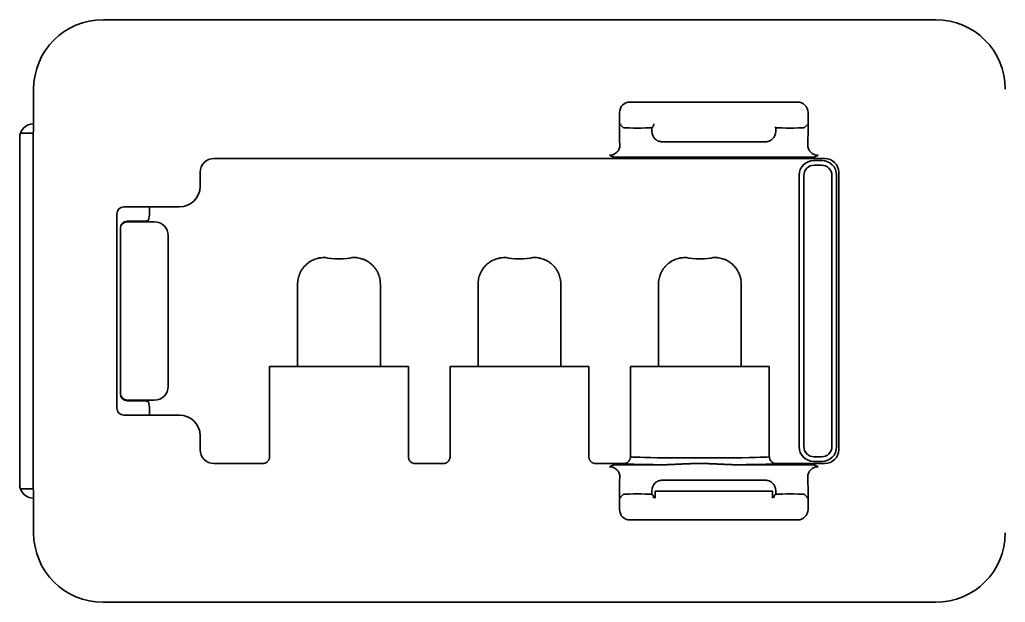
# Model space of a CAD drawing. Extents: x 5997 to 10491, y -672 to 3388.
# Drawn here: x 9086.1 to 9157.1, y 2475.5 to 2517.5 of the extents above; entities that cross this region are included whole.
import ezdxf

# ---------------------------------------------------------------- set-up
doc = ezdxf.new("R2010")
doc.units = 0
doc.header["$LTSCALE"] = 5
doc.layers.add('1', color=7, linetype='CONTINUOUS', true_color=0xffffff)

msp = doc.modelspace()

# ---------------------------------------------------------------- linework, layer by layer
at = {"layer": '1', "color": 7, "linetype": 'Continuous', "lineweight": 35}
for p, q in [((9092.073, 2517.526), (9152.073, 2517.526)), ((9087.073, 2509.736), (9087.073, 2512.526)), ((9130.033, 2511.588), (9142.112, 2511.588)), ((9129.284, 2509.253), (9129.284, 2510.839)), ((9142.862, 2510.839), (9142.862, 2509.253)), ((9129.354, 2509.937), (9129.348, 2510.026)), ((9129.354, 2509.937), (9129.548, 2509.743)), ((9142.791, 2509.937), (9142.598, 2509.743)), ((9086.127, 2509.35), (9087.038, 2509.35)), ((9087.038, 2509.35), (9087.066, 2509.49)), ((9087.038, 2483.702), (9087.038, 2509.35)), ((9130.297, 2509.718), (9130.861, 2509.718)), ((9131.679, 2509.789), (9131.61, 2509.743)), ((9131.61, 2509.743), (9131.61, 2509.476)), ((9140.536, 2509.743), (9140.466, 2509.789)), ((9140.536, 2509.476), (9140.536, 2509.743)), ((9141.285, 2509.718), (9141.849, 2509.718)), ((9086.073, 2484.026), (9086.073, 2509.026)), ((9132.361, 2508.726), (9132.625, 2508.726)), ((9132.625, 2508.726), (9139.52, 2508.726)), ((9139.52, 2508.726), (9139.785, 2508.726)), ((9128.798, 2507.635), (9128.56, 2507.753)), ((9143.586, 2507.753), (9143.348, 2507.635)), ((9144.073, 2507.526), (9100.073, 2507.526)), ((9141.849, 2507.609), (9130.297, 2507.609)), ((9143.87, 2507.373), (9143.276, 2507.373)), ((9143.836, 2507.039), (9143.31, 2507.039)), ((9099.073, 2506.526), (9099.073, 2505.526)), ((9142.226, 2506.323), (9142.226, 2486.729)), ((9144.92, 2486.729), (9144.92, 2506.323)), ((9145.073, 2486.526), (9145.073, 2506.526)), ((9142.56, 2506.289), (9142.56, 2486.763)), ((9144.586, 2486.763), (9144.586, 2506.289)), ((9093.073, 2489.526), (9093.073, 2503.526)), ((9093.573, 2504.026), (9097.346, 2504.026)), ((9095.428, 2504.005), (9095.428, 2503.946)), ((9097.346, 2504.026), (9097.573, 2504.026)), ((9093.823, 2502.997), (9094.84, 2502.997)), ((9093.823, 2502.951), (9095.769, 2502.951)), ((9095.34, 2503.082), (9095.413, 2503.453)), ((9093.323, 2502.489), (9093.323, 2502.459)), ((9093.323, 2502.459), (9093.323, 2501.474)), ((9093.323, 2501.474), (9093.323, 2491.578)), ((9096.761, 2491.578), (9096.761, 2501.474)), ((9106.093, 2498.449), (9106.093, 2492.524)), ((9112.053, 2498.449), (9112.053, 2492.524)), ((9119.093, 2492.524), (9119.093, 2498.449)), ((9125.053, 2498.449), (9125.053, 2492.524)), ((9132.093, 2492.524), (9132.093, 2498.449)), ((9138.053, 2492.524), (9138.053, 2498.449)), ((9114.073, 2492.524), (9104.073, 2492.524)), ((9104.073, 2492.524), (9104.073, 2486.026)), ((9114.073, 2492.524), (9114.073, 2486.026)), ((9117.073, 2492.524), (9117.073, 2486.026)), ((9127.073, 2492.524), (9117.073, 2492.524)), ((9127.073, 2492.524), (9127.073, 2486.026)), ((9140.073, 2492.524), (9130.073, 2492.524)), ((9130.073, 2492.524), (9130.073, 2486.026)), ((9140.073, 2492.524), (9140.073, 2486.026)), ((9093.323, 2491.578), (9093.323, 2490.593)), ((9093.323, 2490.593), (9093.323, 2490.563)), ((9095.769, 2490.101), (9093.823, 2490.101)), ((9093.823, 2490.055), (9094.84, 2490.055)), ((9095.34, 2489.97), (9095.413, 2489.599)), ((9097.346, 2489.026), (9093.573, 2489.026)), ((9095.428, 2489.107), (9095.428, 2489.048)), ((9097.573, 2489.026), (9097.346, 2489.026)), ((9099.073, 2487.526), (9099.073, 2486.526)), ((9143.31, 2486.013), (9143.836, 2486.013)), ((9100.073, 2485.526), (9103.573, 2485.526)), ((9114.573, 2485.526), (9116.573, 2485.526)), ((9127.573, 2485.526), (9129.573, 2485.526)), ((9128.56, 2485.299), (9128.798, 2485.418)), ((9130.297, 2485.443), (9132.338, 2485.443)), ((9137.808, 2485.443), (9141.849, 2485.443)), ((9140.573, 2485.526), (9144.073, 2485.526)), ((9143.276, 2485.679), (9143.87, 2485.679)), ((9143.348, 2485.418), (9143.586, 2485.299)), ((9132.625, 2484.326), (9132.361, 2484.326)), ((9139.52, 2484.326), (9132.625, 2484.326)), ((9139.785, 2484.326), (9139.52, 2484.326)), ((9086.127, 2483.702), (9087.038, 2483.702)), ((9087.038, 2483.702), (9087.066, 2483.563)), ((9129.284, 2482.214), (9129.284, 2483.799)), ((9142.862, 2483.799), (9142.862, 2482.214)), ((9087.073, 2480.526), (9087.073, 2483.316)), ((9129.348, 2483.026), (9129.354, 2483.115)), ((9129.354, 2483.115), (9129.548, 2483.309)), ((9130.297, 2483.334), (9130.856, 2483.334)), ((9131.61, 2483.576), (9131.61, 2483.309)), ((9131.61, 2483.309), (9131.679, 2483.263)), ((9131.851, 2483.526), (9131.876, 2483.526)), ((9131.851, 2483.526), (9131.851, 2483.026)), ((9132.625, 2483.526), (9131.876, 2483.526)), ((9132.625, 2483.526), (9139.52, 2483.526)), ((9140.269, 2483.526), (9139.52, 2483.526)), ((9140.295, 2483.526), (9140.269, 2483.526)), ((9140.295, 2483.026), (9140.295, 2483.526)), ((9140.466, 2483.263), (9140.535, 2483.309)), ((9140.535, 2483.309), (9140.535, 2483.576)), ((9141.289, 2483.334), (9141.849, 2483.334)), ((9142.791, 2483.115), (9142.598, 2483.309)), ((9142.791, 2483.115), (9142.798, 2483.026)), ((9142.112, 2481.464), (9130.033, 2481.464)), ((9152.073, 2475.526), (9092.073, 2475.526))]:
    msp.add_line(p, q, dxfattribs=at)
for centre, radius, start, end in [((9092.073, 2512.526), 5, 90, 180), ((9152.073, 2512.526), 5, 0, 90), ((9087.073, 2509.026), 1, 90, 180), ((9100.073, 2506.526), 1, 90, 180), ((9144.073, 2506.526), 1, 0, 90), ((9093.573, 2503.526), 0.5, 90, 180), ((9093.573, 2489.526), 0.5, 180, 270), ((9100.073, 2486.526), 1, 180, 270), ((9144.073, 2486.526), 1, 270, 0), ((9087.073, 2484.026), 1, 180, 270), ((9092.073, 2480.526), 5, 180, 270), ((9152.073, 2480.526), 5, 270, 0)]:
    msp.add_arc(centre, radius, start, end, dxfattribs=at)
for centre, major_axis, ratio, start_param, end_param in [((9130.035, 2510.837), (-0.532, 0.532), 0.996359, 5.498396, 7.067974), ((9142.11, 2510.837), (0.532, 0.532), 0.996359, 5.498396, 7.067974), ((9087.064, 2509.736), (0, 0.25), 0.034921, 3.316126, 4.712389), ((9129.31, 2509.253), (0, 0.75), 0.034921, 1.570796, 3.124139), ((9130.297, 2509.744), (-0.75, 0), 0.034921, 0.034907, 1.570796), ((9130.861, 2509.744), (-0.75, 0), 0.034921, 1.570796, 3.089233), ((9132.363, 2509.476), (-0.753, 0), 0.995902, 0, 0.84001), ((9139.783, 2509.476), (-0.753, 0), 0.995902, 2.301583, 3.141593), ((9141.285, 2509.744), (-0.75, 0), 0.034921, 0.05236, 1.570796), ((9141.849, 2509.744), (-0.75, 0), 0.034921, 1.570796, 3.106686), ((9142.836, 2509.253), (0, 0.75), 0.034921, 3.159046, 4.712389), ((9128.56, 2508.503), (-0.335, -0.671), 0.999239, 0.46383, 2.034018), ((9143.586, 2508.503), (0.335, -0.671), 0.999239, 4.249168, 5.819355), ((9130.297, 2507.635), (-1.5, 0), 0.017455, 0.034907, 1.570796), ((9141.849, 2507.635), (-1.5, 0), 0.017455, 1.570796, 3.106686), ((9143.276, 2506.323), (-0.743, 0.743), 0.999695, 5.497939, 7.068431), ((9143.31, 2506.289), (0.53, 0.53), 0.999695, 0.78555, 2.356042), ((9143.836, 2506.289), (0.53, -0.53), 0.999695, 0.78555, 2.356042), ((9143.87, 2506.323), (0.743, 0.743), 0.999695, 5.497939, 7.068431), ((9097.573, 2505.526), (1.5, 0), 0.999848, 4.712389, 6.283185), ((9095.41, 2503.946), (0, 0.5), 0.034921, 3.316126, 4.712389), ((9093.823, 2502.489), (0, -0.508), 0.984808, 3.141593, 4.712389), ((9093.823, 2502.459), (0.5, 0), 0.984808, 1.570796, 3.141593), ((9094.84, 2503.085), (-0.5, 0), 0.176327, 1.570796, 3.106686), ((9095.769, 2501.966), (-0.995, 0.099), 0.984662, 3.241791, 4.809556), ((9096.77, 2501.474), (0, 0.5), 0.017455, 0.174533, 1.570796), ((9109.073, 2500.465), (-1.074, 0), 0.176327, 0.462409, 2.679184), ((9122.073, 2500.465), (-1.074, 0), 0.176327, 0.462409, 2.679184), ((9135.073, 2500.465), (-1.074, 0), 0.176327, 0.462409, 2.679184), ((9096.77, 2491.578), (0, 0.5), 0.017455, 1.570796, 2.96706), ((9095.769, 2491.086), (-0.995, -0.099), 0.984662, 1.473629, 3.041395), ((9093.823, 2490.593), (0.5, 0), 0.984808, 3.141593, 4.712389), ((9093.823, 2490.563), (0, -0.508), 0.984808, 4.712389, 6.283185), ((9094.84, 2489.967), (-0.5, 0), 0.176327, 3.176499, 4.712389), ((9095.41, 2489.107), (0, 0.5), 0.034921, 4.712389, 6.108652), ((9097.573, 2487.526), (-1.5, 0), 0.999848, 3.141593, 4.712389), ((9143.276, 2486.729), (-0.743, -0.743), 0.999695, 5.497939, 7.068431), ((9143.31, 2486.763), (-0.53, 0.53), 0.999695, 0.78555, 2.356042), ((9143.836, 2486.763), (-0.53, -0.53), 0.999695, 0.78555, 2.356042), ((9143.87, 2486.729), (0.743, -0.743), 0.999695, 5.497939, 7.068431), ((9135.073, 2486.026), (-5, 0), 0.019201, 0, 3.141593), ((9128.56, 2484.549), (-0.335, 0.671), 0.999239, 4.249168, 5.819355), ((9130.297, 2485.417), (-1.5, 0), 0.017455, 4.712389, 6.248279), ((9135.073, 2485.526), (-5.5, 0), 0.017455, 0.001587, 1.050361), ((9135.073, 2485.526), (-5.5, 0), 0.017455, 2.091232, 3.140006), ((9141.849, 2485.417), (-1.5, 0), 0.017455, 3.176499, 4.712389), ((9143.586, 2484.549), (0.335, 0.671), 0.999239, 0.46383, 2.034018), ((9129.31, 2483.799), (0, 0.75), 0.034921, 0.017453, 1.570796), ((9142.836, 2483.799), (0, 0.75), 0.034921, 4.712389, 6.265732), ((9132.363, 2483.576), (-0.753, 0), 0.995884, 5.446875, 6.283185), ((9139.782, 2483.576), (-0.753, 0), 0.995884, 3.141593, 3.977903), ((9087.064, 2483.316), (0, 0.25), 0.034921, 4.712389, 6.108652), ((9130.297, 2483.308), (-0.75, 0), 0.034921, 4.712389, 6.248279), ((9130.856, 2483.308), (-0.755, 0), 0.034921, 3.193953, 4.712389), ((9141.289, 2483.308), (-0.755, 0), 0.034921, 4.712389, 6.230825), ((9141.849, 2483.308), (-0.75, 0), 0.034921, 3.176499, 4.712389), ((9130.035, 2482.215), (0.532, 0.532), 0.996359, 2.356803, 3.926382), ((9142.11, 2482.215), (-0.532, 0.532), 0.996359, 2.356803, 3.926382)]:
    msp.add_ellipse(centre, major_axis=major_axis, ratio=ratio, start_param=start_param, end_param=end_param, dxfattribs=at)
for points, knots in [([(9131.752, 2510.024), (9131.75, 2510.01), (9131.743, 2509.974), (9131.732, 2509.922), (9131.719, 2509.871), (9131.706, 2509.83), (9131.693, 2509.802), (9131.684, 2509.792), (9131.679, 2509.789)], [0, 0, 0, 0, 0.114241, 0.291393, 0.468545, 0.645696, 0.822848, 1, 1, 1, 1]), ([(9131.861, 2508.918), (9131.878, 2508.902), (9131.896, 2508.888), (9131.933, 2508.86), (9131.951, 2508.848), (9132.01, 2508.812), (9132.05, 2508.792), (9132.104, 2508.771), (9132.115, 2508.767), (9132.136, 2508.76), (9132.169, 2508.75), (9132.202, 2508.743), (9132.269, 2508.73), (9132.314, 2508.726), (9132.361, 2508.726)], [0, 0, 0, 0, 0.125, 0.125, 0.25, 0.25, 0.5, 0.5, 0.5625, 0.5625, 0.625, 0.75, 0.75, 1, 1, 1, 1]), ([(9139.785, 2508.726), (9139.808, 2508.726), (9139.831, 2508.727), (9139.876, 2508.731), (9139.921, 2508.738), (9139.966, 2508.748), (9139.999, 2508.757), (9140.009, 2508.76), (9140.031, 2508.768), (9140.042, 2508.771), (9140.095, 2508.792), (9140.136, 2508.812), (9140.194, 2508.848), (9140.213, 2508.86), (9140.25, 2508.888), (9140.268, 2508.902), (9140.285, 2508.918)], [0, 0, 0, 0, 0.125, 0.125, 0.25, 0.375, 0.375, 0.4375, 0.4375, 0.5, 0.5, 0.75, 0.75, 0.875, 0.875, 1, 1, 1, 1]), ([(9106.093, 2498.449), (9106.093, 2498.482), (9106.093, 2498.515), (9106.096, 2498.58), (9106.099, 2498.613), (9106.108, 2498.71), (9106.127, 2498.839), (9106.159, 2498.965), (9106.187, 2499.058), (9106.198, 2499.089), (9106.22, 2499.151), (9106.232, 2499.181), (9106.27, 2499.272), (9106.327, 2499.39), (9106.396, 2499.5), (9106.451, 2499.581), (9106.47, 2499.608), (9106.51, 2499.66), (9106.531, 2499.685), (9106.595, 2499.76), (9106.684, 2499.855), (9106.783, 2499.939), (9106.885, 2500.019), (9106.939, 2500.056), (9107.023, 2500.108), (9107.051, 2500.125), (9107.108, 2500.157), (9107.137, 2500.172), (9107.225, 2500.214), (9107.284, 2500.24), (9107.406, 2500.284), (9107.468, 2500.304), (9107.563, 2500.328), (9107.595, 2500.335), (9107.659, 2500.348), (9107.692, 2500.354), (9107.788, 2500.368), (9107.853, 2500.375), (9107.982, 2500.382), (9108.047, 2500.382), (9108.112, 2500.38)], [0, 0, 0, 0, 0.03125, 0.03125, 0.0625, 0.0625, 0.125, 0.1875, 0.1875, 0.21875, 0.21875, 0.25, 0.25, 0.3125, 0.375, 0.375, 0.40625, 0.40625, 0.4375, 0.4375, 0.5, 0.5625, 0.5625, 0.625, 0.625, 0.65625, 0.65625, 0.6875, 0.6875, 0.75, 0.75, 0.8125, 0.8125, 0.84375, 0.84375, 0.875, 0.875, 0.9375, 0.9375, 1, 1, 1, 1]), ([(9110.034, 2500.38), (9110.099, 2500.382), (9110.164, 2500.382), (9110.261, 2500.377), (9110.294, 2500.374), (9110.359, 2500.368), (9110.391, 2500.363), (9110.487, 2500.349), (9110.55, 2500.336), (9110.675, 2500.304), (9110.737, 2500.285), (9110.829, 2500.252), (9110.86, 2500.24), (9110.92, 2500.214), (9110.95, 2500.2), (9111.038, 2500.157), (9111.095, 2500.126), (9111.206, 2500.057), (9111.259, 2500.02), (9111.337, 2499.959), (9111.363, 2499.938), (9111.412, 2499.896), (9111.436, 2499.874), (9111.507, 2499.806), (9111.596, 2499.712), (9111.675, 2499.609), (9111.731, 2499.528), (9111.749, 2499.501), (9111.775, 2499.459), (9111.783, 2499.445), (9111.8, 2499.417), (9111.84, 2499.345), (9111.904, 2499.214), (9111.948, 2499.092), (9111.977, 2498.998), (9111.985, 2498.967), (9112.001, 2498.904), (9112.009, 2498.872), (9112.041, 2498.711), (9112.053, 2498.58), (9112.053, 2498.449)], [0, 0, 0, 0, 0.0625, 0.0625, 0.09375, 0.09375, 0.125, 0.125, 0.1875, 0.1875, 0.25, 0.25, 0.28125, 0.28125, 0.3125, 0.3125, 0.375, 0.375, 0.4375, 0.4375, 0.46875, 0.46875, 0.5, 0.5, 0.5625, 0.625, 0.625, 0.65625, 0.65625, 0.671875, 0.671875, 0.6875, 0.75, 0.8125, 0.8125, 0.84375, 0.84375, 0.875, 0.875, 1, 1, 1, 1]), ([(9119.093, 2498.449), (9119.093, 2498.482), (9119.093, 2498.515), (9119.096, 2498.58), (9119.099, 2498.613), (9119.108, 2498.71), (9119.127, 2498.839), (9119.159, 2498.965), (9119.187, 2499.058), (9119.198, 2499.089), (9119.22, 2499.151), (9119.232, 2499.181), (9119.27, 2499.272), (9119.327, 2499.39), (9119.396, 2499.5), (9119.451, 2499.581), (9119.47, 2499.608), (9119.51, 2499.66), (9119.531, 2499.685), (9119.595, 2499.76), (9119.684, 2499.855), (9119.783, 2499.939), (9119.885, 2500.019), (9119.939, 2500.056), (9120.023, 2500.108), (9120.051, 2500.125), (9120.108, 2500.157), (9120.137, 2500.172), (9120.225, 2500.214), (9120.284, 2500.24), (9120.406, 2500.284), (9120.468, 2500.304), (9120.563, 2500.328), (9120.595, 2500.335), (9120.659, 2500.348), (9120.692, 2500.354), (9120.788, 2500.368), (9120.853, 2500.375), (9120.982, 2500.382), (9121.047, 2500.382), (9121.112, 2500.38)], [0, 0, 0, 0, 0.03125, 0.03125, 0.0625, 0.0625, 0.125, 0.1875, 0.1875, 0.21875, 0.21875, 0.25, 0.25, 0.3125, 0.375, 0.375, 0.40625, 0.40625, 0.4375, 0.4375, 0.5, 0.5625, 0.5625, 0.625, 0.625, 0.65625, 0.65625, 0.6875, 0.6875, 0.75, 0.75, 0.8125, 0.8125, 0.84375, 0.84375, 0.875, 0.875, 0.9375, 0.9375, 1, 1, 1, 1]), ([(9123.034, 2500.38), (9123.099, 2500.382), (9123.163, 2500.382), (9123.293, 2500.375), (9123.357, 2500.369), (9123.454, 2500.354), (9123.486, 2500.348), (9123.55, 2500.335), (9123.582, 2500.328), (9123.677, 2500.304), (9123.74, 2500.284), (9123.833, 2500.25), (9123.863, 2500.238), (9123.923, 2500.213), (9123.953, 2500.199), (9124.04, 2500.156), (9124.097, 2500.125), (9124.207, 2500.056), (9124.26, 2500.019), (9124.325, 2499.969), (9124.337, 2499.959), (9124.363, 2499.938), (9124.375, 2499.927), (9124.413, 2499.895), (9124.437, 2499.873), (9124.508, 2499.806), (9124.597, 2499.711), (9124.676, 2499.608), (9124.731, 2499.528), (9124.749, 2499.501), (9124.783, 2499.445), (9124.8, 2499.417), (9124.847, 2499.33), (9124.904, 2499.213), (9124.97, 2499.03), (9125.002, 2498.904), (9125.022, 2498.807), (9125.027, 2498.775), (9125.037, 2498.71), (9125.041, 2498.678), (9125.05, 2498.58), (9125.053, 2498.515), (9125.053, 2498.449)], [0, 0, 0, 0, 0.0625, 0.0625, 0.125, 0.125, 0.15625, 0.15625, 0.1875, 0.1875, 0.25, 0.25, 0.28125, 0.28125, 0.3125, 0.3125, 0.375, 0.375, 0.4375, 0.4375, 0.453125, 0.453125, 0.46875, 0.46875, 0.5, 0.5, 0.5625, 0.625, 0.625, 0.65625, 0.65625, 0.6875, 0.6875, 0.75, 0.8125, 0.875, 0.875, 0.90625, 0.90625, 0.9375, 0.9375, 1, 1, 1, 1]), ([(9132.093, 2498.449), (9132.093, 2498.482), (9132.093, 2498.515), (9132.096, 2498.58), (9132.099, 2498.613), (9132.108, 2498.71), (9132.127, 2498.839), (9132.159, 2498.965), (9132.187, 2499.058), (9132.198, 2499.089), (9132.22, 2499.151), (9132.232, 2499.181), (9132.27, 2499.272), (9132.327, 2499.39), (9132.396, 2499.5), (9132.451, 2499.581), (9132.47, 2499.608), (9132.51, 2499.66), (9132.531, 2499.685), (9132.595, 2499.76), (9132.684, 2499.855), (9132.783, 2499.939), (9132.885, 2500.019), (9132.939, 2500.056), (9133.023, 2500.108), (9133.051, 2500.125), (9133.108, 2500.157), (9133.137, 2500.172), (9133.225, 2500.214), (9133.284, 2500.24), (9133.406, 2500.284), (9133.468, 2500.304), (9133.563, 2500.328), (9133.595, 2500.335), (9133.659, 2500.348), (9133.692, 2500.354), (9133.788, 2500.368), (9133.853, 2500.375), (9133.982, 2500.382), (9134.047, 2500.382), (9134.112, 2500.38)], [0, 0, 0, 0, 0.03125, 0.03125, 0.0625, 0.0625, 0.125, 0.1875, 0.1875, 0.21875, 0.21875, 0.25, 0.25, 0.3125, 0.375, 0.375, 0.40625, 0.40625, 0.4375, 0.4375, 0.5, 0.5625, 0.5625, 0.625, 0.625, 0.65625, 0.65625, 0.6875, 0.6875, 0.75, 0.75, 0.8125, 0.8125, 0.84375, 0.84375, 0.875, 0.875, 0.9375, 0.9375, 1, 1, 1, 1]), ([(9136.034, 2500.38), (9136.099, 2500.382), (9136.164, 2500.382), (9136.261, 2500.377), (9136.294, 2500.374), (9136.359, 2500.368), (9136.391, 2500.363), (9136.487, 2500.349), (9136.55, 2500.336), (9136.675, 2500.304), (9136.737, 2500.285), (9136.829, 2500.252), (9136.86, 2500.24), (9136.92, 2500.214), (9136.95, 2500.2), (9137.038, 2500.157), (9137.095, 2500.126), (9137.206, 2500.057), (9137.259, 2500.02), (9137.337, 2499.959), (9137.363, 2499.938), (9137.412, 2499.896), (9137.436, 2499.874), (9137.507, 2499.806), (9137.596, 2499.712), (9137.675, 2499.609), (9137.731, 2499.528), (9137.749, 2499.501), (9137.775, 2499.459), (9137.783, 2499.445), (9137.8, 2499.417), (9137.84, 2499.345), (9137.904, 2499.214), (9137.948, 2499.092), (9137.977, 2498.998), (9137.985, 2498.967), (9138.001, 2498.904), (9138.009, 2498.872), (9138.041, 2498.711), (9138.053, 2498.58), (9138.053, 2498.449)], [0, 0, 0, 0, 0.0625, 0.0625, 0.09375, 0.09375, 0.125, 0.125, 0.1875, 0.1875, 0.25, 0.25, 0.28125, 0.28125, 0.3125, 0.3125, 0.375, 0.375, 0.4375, 0.4375, 0.46875, 0.46875, 0.5, 0.5, 0.5625, 0.625, 0.625, 0.65625, 0.65625, 0.671875, 0.671875, 0.6875, 0.75, 0.8125, 0.8125, 0.84375, 0.84375, 0.875, 0.875, 1, 1, 1, 1]), ([(9103.573, 2485.526), (9103.606, 2485.526), (9103.638, 2485.529), (9103.686, 2485.539), (9103.702, 2485.543), (9103.733, 2485.552), (9103.749, 2485.558), (9103.794, 2485.577), (9103.823, 2485.592), (9103.864, 2485.619), (9103.877, 2485.629), (9103.903, 2485.65), (9103.915, 2485.661), (9103.949, 2485.696), (9103.97, 2485.721), (9103.997, 2485.762), (9104.006, 2485.776), (9104.021, 2485.805), (9104.035, 2485.834), (9104.046, 2485.865), (9104.056, 2485.896), (9104.06, 2485.912), (9104.07, 2485.961), (9104.073, 2485.993), (9104.073, 2486.026)], [0, 0, 0, 0, 0.125, 0.125, 0.1875, 0.1875, 0.25, 0.25, 0.375, 0.375, 0.4375, 0.4375, 0.5, 0.5, 0.625, 0.625, 0.6875, 0.6875, 0.75, 0.8125, 0.8125, 0.875, 0.875, 1, 1, 1, 1]), ([(9114.073, 2486.026), (9114.073, 2485.993), (9114.076, 2485.961), (9114.086, 2485.913), (9114.09, 2485.897), (9114.099, 2485.866), (9114.105, 2485.85), (9114.123, 2485.805), (9114.139, 2485.776), (9114.166, 2485.735), (9114.176, 2485.722), (9114.197, 2485.696), (9114.208, 2485.684), (9114.242, 2485.65), (9114.267, 2485.629), (9114.308, 2485.602), (9114.322, 2485.593), (9114.351, 2485.578), (9114.381, 2485.564), (9114.411, 2485.553), (9114.443, 2485.543), (9114.459, 2485.539), (9114.507, 2485.529), (9114.54, 2485.526), (9114.573, 2485.526)], [0, 0, 0, 0, 0.125, 0.125, 0.1875, 0.1875, 0.25, 0.25, 0.375, 0.375, 0.4375, 0.4375, 0.5, 0.5, 0.625, 0.625, 0.6875, 0.6875, 0.75, 0.8125, 0.8125, 0.875, 0.875, 1, 1, 1, 1]), ([(9116.573, 2485.526), (9116.606, 2485.526), (9116.638, 2485.529), (9116.686, 2485.539), (9116.702, 2485.543), (9116.733, 2485.552), (9116.749, 2485.558), (9116.794, 2485.577), (9116.823, 2485.592), (9116.864, 2485.619), (9116.877, 2485.629), (9116.903, 2485.65), (9116.915, 2485.661), (9116.949, 2485.696), (9116.97, 2485.721), (9116.997, 2485.762), (9117.006, 2485.776), (9117.021, 2485.805), (9117.035, 2485.834), (9117.046, 2485.865), (9117.056, 2485.896), (9117.06, 2485.912), (9117.07, 2485.961), (9117.073, 2485.993), (9117.073, 2486.026)], [0, 0, 0, 0, 0.125, 0.125, 0.1875, 0.1875, 0.25, 0.25, 0.375, 0.375, 0.4375, 0.4375, 0.5, 0.5, 0.625, 0.625, 0.6875, 0.6875, 0.75, 0.8125, 0.8125, 0.875, 0.875, 1, 1, 1, 1]), ([(9127.073, 2486.026), (9127.073, 2485.993), (9127.076, 2485.961), (9127.086, 2485.913), (9127.09, 2485.897), (9127.099, 2485.866), (9127.105, 2485.85), (9127.123, 2485.805), (9127.139, 2485.776), (9127.166, 2485.735), (9127.176, 2485.722), (9127.197, 2485.696), (9127.208, 2485.684), (9127.242, 2485.65), (9127.267, 2485.629), (9127.308, 2485.602), (9127.322, 2485.593), (9127.351, 2485.578), (9127.381, 2485.564), (9127.411, 2485.553), (9127.443, 2485.543), (9127.459, 2485.539), (9127.507, 2485.529), (9127.54, 2485.526), (9127.573, 2485.526)], [0, 0, 0, 0, 0.125, 0.125, 0.1875, 0.1875, 0.25, 0.25, 0.375, 0.375, 0.4375, 0.4375, 0.5, 0.5, 0.625, 0.625, 0.6875, 0.6875, 0.75, 0.8125, 0.8125, 0.875, 0.875, 1, 1, 1, 1]), ([(9129.573, 2485.526), (9129.606, 2485.526), (9129.638, 2485.529), (9129.686, 2485.539), (9129.702, 2485.543), (9129.733, 2485.552), (9129.749, 2485.558), (9129.794, 2485.577), (9129.823, 2485.592), (9129.864, 2485.619), (9129.877, 2485.629), (9129.903, 2485.65), (9129.915, 2485.661), (9129.949, 2485.696), (9129.97, 2485.721), (9129.997, 2485.762), (9130.006, 2485.776), (9130.021, 2485.805), (9130.035, 2485.834), (9130.046, 2485.865), (9130.056, 2485.896), (9130.06, 2485.912), (9130.07, 2485.961), (9130.073, 2485.993), (9130.073, 2486.026)], [0, 0, 0, 0, 0.125, 0.125, 0.1875, 0.1875, 0.25, 0.25, 0.375, 0.375, 0.4375, 0.4375, 0.5, 0.5, 0.625, 0.625, 0.6875, 0.6875, 0.75, 0.8125, 0.8125, 0.875, 0.875, 1, 1, 1, 1]), ([(9140.073, 2486.026), (9140.073, 2485.993), (9140.076, 2485.961), (9140.086, 2485.913), (9140.09, 2485.897), (9140.099, 2485.866), (9140.105, 2485.85), (9140.123, 2485.805), (9140.139, 2485.776), (9140.166, 2485.735), (9140.176, 2485.722), (9140.197, 2485.696), (9140.208, 2485.684), (9140.242, 2485.65), (9140.267, 2485.629), (9140.308, 2485.602), (9140.322, 2485.593), (9140.351, 2485.578), (9140.381, 2485.564), (9140.411, 2485.553), (9140.443, 2485.543), (9140.459, 2485.539), (9140.507, 2485.529), (9140.54, 2485.526), (9140.573, 2485.526)], [0, 0, 0, 0, 0.125, 0.125, 0.1875, 0.1875, 0.25, 0.25, 0.375, 0.375, 0.4375, 0.4375, 0.5, 0.5, 0.625, 0.625, 0.6875, 0.6875, 0.75, 0.8125, 0.8125, 0.875, 0.875, 1, 1, 1, 1]), ([(9132.338, 2485.443), (9132.351, 2485.443), (9132.379, 2485.443), (9132.419, 2485.443), (9132.46, 2485.443), (9132.501, 2485.443), (9132.542, 2485.444), (9132.582, 2485.445), (9132.623, 2485.445), (9132.664, 2485.446), (9132.705, 2485.447), (9132.745, 2485.449), (9132.786, 2485.45), (9132.827, 2485.451), (9132.868, 2485.453), (9132.908, 2485.454), (9132.949, 2485.456), (9132.99, 2485.458), (9133.031, 2485.459), (9133.072, 2485.461), (9133.113, 2485.463), (9133.154, 2485.465), (9133.194, 2485.467), (9133.235, 2485.469), (9133.276, 2485.471), (9133.317, 2485.473), (9133.358, 2485.475), (9133.399, 2485.477), (9133.44, 2485.479), (9133.481, 2485.481), (9133.523, 2485.483), (9133.564, 2485.485), (9133.605, 2485.488), (9133.646, 2485.49), (9133.687, 2485.492), (9133.729, 2485.494), (9133.77, 2485.496), (9133.811, 2485.498), (9133.853, 2485.5), (9133.894, 2485.501), (9133.936, 2485.503), (9133.977, 2485.505), (9134.019, 2485.507), (9134.06, 2485.509), (9134.102, 2485.51), (9134.144, 2485.512), (9134.186, 2485.513), (9134.227, 2485.515), (9134.269, 2485.516), (9134.311, 2485.518), (9134.353, 2485.519), (9134.395, 2485.52), (9134.437, 2485.521), (9134.479, 2485.523), (9134.522, 2485.524), (9134.564, 2485.525), (9134.606, 2485.525), (9134.648, 2485.526), (9134.691, 2485.527), (9134.733, 2485.528), (9134.776, 2485.528), (9134.818, 2485.529), (9134.861, 2485.529), (9134.904, 2485.53), (9134.946, 2485.53), (9134.989, 2485.53), (9135.032, 2485.53), (9135.061, 2485.53), (9135.075, 2485.53)], [0, 0, 0, 0, 0.015275, 0.030535, 0.04578, 0.061009, 0.076225, 0.091427, 0.106616, 0.121793, 0.136957, 0.15211, 0.167253, 0.182384, 0.197506, 0.212619, 0.227723, 0.242819, 0.257908, 0.272989, 0.288065, 0.303134, 0.318199, 0.333259, 0.348315, 0.363367, 0.378417, 0.393464, 0.40851, 0.423555, 0.438599, 0.453643, 0.468688, 0.483734, 0.498782, 0.513833, 0.528886, 0.543943, 0.559004, 0.574069, 0.58914, 0.604217, 0.6193, 0.634389, 0.649487, 0.664592, 0.679705, 0.694828, 0.70996, 0.725103, 0.740256, 0.75542, 0.770596, 0.785784, 0.800985, 0.8162, 0.831428, 0.846671, 0.861928, 0.877201, 0.89249, 0.907795, 0.923117, 0.938457, 0.953814, 0.96919, 0.984585, 1, 1, 1, 1]), ([(9135.075, 2485.53), (9135.104, 2485.53), (9135.163, 2485.53), (9135.251, 2485.529), (9135.339, 2485.529), (9135.427, 2485.527), (9135.516, 2485.525), (9135.605, 2485.523), (9135.694, 2485.521), (9135.783, 2485.518), (9135.872, 2485.515), (9135.962, 2485.512), (9136.052, 2485.508), (9136.142, 2485.505), (9136.233, 2485.501), (9136.324, 2485.496), (9136.415, 2485.492), (9136.496, 2485.488), (9136.569, 2485.484), (9136.631, 2485.481), (9136.692, 2485.478), (9136.753, 2485.475), (9136.812, 2485.473), (9136.871, 2485.47), (9136.93, 2485.467), (9136.987, 2485.465), (9137.044, 2485.462), (9137.1, 2485.46), (9137.155, 2485.457), (9137.21, 2485.455), (9137.263, 2485.453), (9137.317, 2485.451), (9137.369, 2485.45), (9137.42, 2485.448), (9137.471, 2485.447), (9137.521, 2485.446), (9137.571, 2485.445), (9137.62, 2485.444), (9137.668, 2485.443), (9137.715, 2485.443), (9137.762, 2485.443), (9137.792, 2485.443), (9137.808, 2485.443)], [0, 0, 0, 0, 0.031567, 0.063213, 0.094945, 0.126766, 0.158683, 0.1907, 0.222824, 0.25506, 0.287412, 0.319888, 0.352493, 0.385232, 0.418112, 0.451138, 0.484317, 0.517655, 0.54066, 0.563411, 0.585907, 0.608148, 0.630137, 0.651871, 0.673353, 0.694581, 0.715557, 0.736281, 0.756752, 0.776972, 0.796939, 0.816655, 0.836119, 0.855332, 0.874294, 0.893005, 0.911465, 0.929673, 0.947631, 0.965338, 0.982794, 1, 1, 1, 1]), ([(9132.354, 2484.326), (9132.343, 2484.326), (9132.331, 2484.326), (9132.309, 2484.324), (9132.297, 2484.324), (9132.264, 2484.32), (9132.219, 2484.314), (9132.164, 2484.301), (9132.132, 2484.29), (9132.11, 2484.283), (9132.099, 2484.279), (9132.046, 2484.258), (9132.006, 2484.238), (9131.949, 2484.203), (9131.93, 2484.19), (9131.894, 2484.163), (9131.876, 2484.148), (9131.859, 2484.133)], [0, 0, 0, 0, 0.0625, 0.0625, 0.125, 0.125, 0.25, 0.375, 0.4375, 0.4375, 0.5, 0.5, 0.75, 0.75, 0.875, 0.875, 1, 1, 1, 1]), ([(9140.287, 2484.133), (9140.27, 2484.148), (9140.252, 2484.163), (9140.215, 2484.191), (9140.196, 2484.204), (9140.137, 2484.239), (9140.097, 2484.26), (9140.043, 2484.28), (9140.032, 2484.284), (9140.01, 2484.292), (9139.977, 2484.302), (9139.944, 2484.309), (9139.877, 2484.322), (9139.831, 2484.326), (9139.785, 2484.326)], [0, 0, 0, 0, 0.125, 0.125, 0.25, 0.25, 0.5, 0.5, 0.5625, 0.5625, 0.625, 0.75, 0.75, 1, 1, 1, 1]), ([(9131.679, 2483.263), (9131.687, 2483.258), (9131.694, 2483.247), (9131.709, 2483.214), (9131.716, 2483.192), (9131.727, 2483.15), (9131.731, 2483.135), (9131.738, 2483.102), (9131.741, 2483.085), (9131.747, 2483.055), (9131.749, 2483.043), (9131.752, 2483.03)], [0, 0, 0, 0, 0.301376, 0.301376, 0.602751, 0.602751, 0.753439, 0.753439, 0.904127, 0.904127, 1, 1, 1, 1]), ([(9140.401, 2483.068), (9140.401, 2483.069), (9140.405, 2483.09), (9140.414, 2483.131), (9140.427, 2483.181), (9140.44, 2483.222), (9140.453, 2483.25), (9140.462, 2483.26), (9140.466, 2483.263)], [0, 0, 0, 0, 0.005451, 0.204361, 0.403271, 0.60218, 0.80109, 1, 1, 1, 1])]:
    msp.add_open_spline(points, degree=3, knots=knots, dxfattribs=at)

doc.saveas('drawing.dxf')
